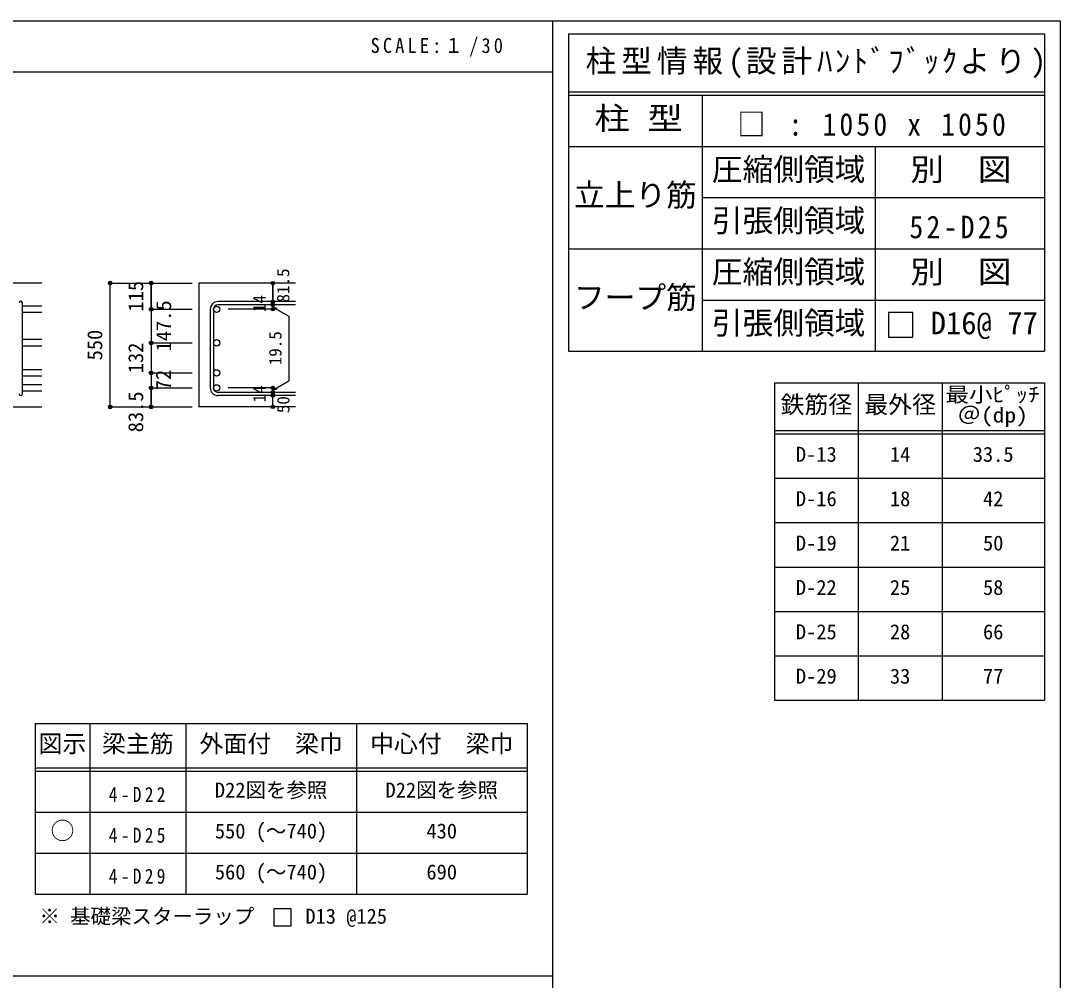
# Model space of a CAD drawing. Units: millimetres at full size, sheet at 1:30, with parts at other scales. Extents: x -5973 to 5954, y -4195 to 4201.
# Drawn here: x 1384 to 5954, y -15 to 4201 of the extents above; entities that cross this region are included whole.
import ezdxf
from ezdxf.enums import TextEntityAlignment as Align

# ---------------------------------------------------------------- set-up
doc = ezdxf.new("R2010")
doc.units = ezdxf.units.MM
doc.header["$LTSCALE"] = 30
doc.header["$PDMODE"] = 32
doc.header["$PDSIZE"] = 15
for name, color, linetype in [('0-1', 2, 'Continuous'), ('0-5', 7, 'Continuous'), ('0-6', 7, 'Continuous'), ('0-D', 4, 'Continuous'), ('6-7_文字', 7, 'Continuous'), ('6-E_枠', 7, 'Continuous'), ('7-1', 7, 'Continuous'), ('7-7_文字', 7, 'Continuous'), ('F-0_枠', 6, 'Continuous')]:
    doc.layers.add(name, color=color, linetype=linetype)
doc.styles.add('ＭＳ ゴシック', font='')
doc.styles.get('ＭＳ ゴシック').set_extended_font_data('MS Gothic')

msp = doc.modelspace()

# ---------------------------------------------------------------- linework, layer by layer
at = {"layer": '0-1'}
for p, q in [((1477.44, 3048.3), (27.44, 3048.3)), ((2592.44, 3048.3), (2167.44, 3048.3)), ((2167.44, 3048.3), (2167.44, 2504.3)), ((1077.44, 2504.3), (1477.44, 2504.3)), ((2592.44, 2504.3), (2167.44, 2504.3))]:
    msp.add_line(p, q, dxfattribs=at)
at = {"layer": '0-5', "color": 4}
for p, q in [((1957.44, 3048.3), (1957.44, 2934.87)), ((1957.44, 2934.87), (1957.44, 2876.87)), ((1957.44, 2876.87), (1957.44, 2587.8))]:
    msp.add_line(p, q, dxfattribs=at)
at = {"layer": '0-5'}
for p, q in [((1477.44, 2947.37), (1391.44, 2947.37)), ((1477.44, 2919.37), (1391.44, 2919.37)), ((1477.44, 2799.8), (1391.44, 2799.8)), ((1477.44, 2771.8), (1391.44, 2771.8)), ((1477.44, 2667.8), (1391.44, 2667.8)), ((1477.44, 2639.8), (1391.44, 2639.8)), ((1477.44, 2601.8), (1391.44, 2601.8)), ((1477.44, 2573.8), (1391.44, 2573.8))]:
    msp.add_line(p, q, dxfattribs=at)
at = {"layer": '0-5', "color": 3}
for centre in [(2245.44, 2933.37), (2245.44, 2785.8), (2245.44, 2653.8), (2245.44, 2587.8)]:
    msp.add_circle(centre, 14, dxfattribs=at)
at = {"layer": '0-5'}
for p in [(1957.44, 3048.3), (1957.44, 2933.37), (1957.44, 2785.8), (1957.44, 2653.8), (1957.44, 2587.8)]:
    msp.add_point(p, dxfattribs=at)
at = {"layer": '0-6'}
for p, q in [((1391.44, 2561.3), (1391.44, 2961.37)), ((2217.44, 2933.37), (2217.44, 2587.8)), ((2231.44, 2933.37), (2231.44, 2587.8)), ((2592.44, 2966.87), (2250.94, 2966.87)), ((2592.44, 2952.87), (2250.94, 2952.87)), ((2592.44, 2568.3), (2250.94, 2568.3)), ((2592.44, 2554.3), (2250.94, 2554.3))]:
    msp.add_line(p, q, dxfattribs=at)
for centre, radius, start, end in [((1384.44, 2961.37), 7, 0, 180), ((2250.94, 2933.37), 33.5, 90, 180), ((2250.94, 2933.37), 19.5, 90, 180), ((1384.44, 2561.3), 7, 180, 0), ((2250.94, 2587.8), 33.5, 180, 270), ((2250.94, 2587.8), 19.5, 180, 270)]:
    msp.add_arc(centre, radius, start, end, dxfattribs=at)
at = {"layer": '0-D'}
for p, q in [((1777.44, 3048.3), (1957.44, 3048.3)), ((1777.44, 3048.3), (1957.44, 3048.3)), ((1777.44, 2504.3), (1777.44, 3048.3)), ((1957.44, 3048.3), (2137.44, 3048.3)), ((1957.44, 3048.3), (2137.44, 3048.3)), ((1957.44, 2934.87), (1957.44, 2854.8)), ((1957.44, 2933.37), (2137.44, 2933.37)), ((1957.44, 2933.37), (2137.44, 2933.37)), ((2492.44, 2933.37), (2296.35, 2933.37)), ((2492.44, 2952.87), (2492.44, 2966.87)), ((2492.44, 2952.87), (2492.44, 2933.37)), ((2492.44, 2943.12), (2511.76, 2937.94)), ((2492.44, 2943.12), (2562.5, 2902.67)), ((2562.5, 2902.67), (2562.5, 2618.5)), ((1957.44, 2854.8), (1957.44, 2587.8)), ((1957.44, 2785.8), (2137.44, 2785.8)), ((1957.44, 2785.8), (1957.44, 2587.8)), ((1957.44, 2653.8), (2137.44, 2653.8)), ((2492.44, 2578.05), (2562.5, 2618.5)), ((1957.44, 2587.8), (2137.44, 2587.8)), ((1957.44, 2587.8), (1957.44, 2504.3)), ((1957.44, 2504.3), (1957.44, 2587.8)), ((2492.44, 2587.8), (2296.35, 2587.8)), ((2492.44, 2568.3), (2492.44, 2587.8)), ((2492.44, 2578.05), (2511.76, 2583.23)), ((2492.44, 2554.3), (2492.44, 2568.3)), ((2492.44, 2504.3), (2492.44, 2554.3)), ((1777.44, 2504.3), (1957.44, 2504.3)), ((1957.44, 2504.3), (2137.44, 2504.3))]:
    msp.add_line(p, q, dxfattribs=at)
for points in [[(1957.44, 3048.3), (1957.44, 2934.87), (1957.44, 3048.3)], [(1957.44, 3048.3), (1957.44, 2933.37), (1957.44, 2785.8)], [(2492.44, 3048.3), (2492.44, 2966.87), (2492.44, 3048.3)]]:
    msp.add_lwpolyline(points, dxfattribs=at)
for centre, radius in [((1777.44, 3048.3), 8), ((1777.44, 3048.3), 7.2), ((1777.44, 3048.3), 6.4), ((1777.44, 3048.3), 5.6), ((1777.44, 3048.3), 4.8), ((1777.44, 3048.3), 4), ((1777.44, 3048.3), 3.2), ((1777.44, 3048.3), 2.4), ((1777.44, 3048.3), 1.6), ((1777.44, 3048.3), 0.8), ((1957.44, 3048.3), 8), ((1957.44, 3048.3), 7.2), ((1957.44, 3048.3), 6.4), ((1957.44, 3048.3), 5.6), ((1957.44, 3048.3), 4.8), ((1957.44, 3048.3), 4), ((1957.44, 3048.3), 3.2), ((1957.44, 3048.3), 2.4), ((1957.44, 3048.3), 1.6), ((1957.44, 3048.3), 0.8), ((2492.44, 3048.3), 4), ((2492.44, 3048.3), 3.6), ((2492.44, 3048.3), 3.2), ((2492.44, 3048.3), 2.8), ((2492.44, 3048.3), 2.4), ((2492.44, 3048.3), 2), ((2492.44, 3048.3), 1.6), ((2492.44, 3048.3), 1.2), ((2492.44, 3048.3), 0.8), ((2492.44, 3048.3), 0.4), ((2492.44, 2966.87), 4), ((2492.44, 2966.87), 3.6), ((1957.44, 2933.37), 8), ((1957.44, 2933.37), 7.2), ((1957.44, 2933.37), 6.4), ((1957.44, 2933.37), 5.6), ((1957.44, 2933.37), 4.8), ((1957.44, 2933.37), 4), ((1957.44, 2933.37), 3.2), ((1957.44, 2933.37), 2.4), ((1957.44, 2933.37), 1.6), ((1957.44, 2933.37), 0.8), ((2492.44, 2952.87), 4), ((2492.44, 2933.37), 4), ((2492.44, 2952.87), 3.6), ((2492.44, 2933.37), 3.6), ((2492.44, 2966.87), 3.2), ((2492.44, 2952.87), 3.2), ((2492.44, 2933.37), 3.2), ((2492.44, 2966.87), 2.8), ((2492.44, 2952.87), 2.8), ((2492.44, 2933.37), 2.8), ((2492.44, 2966.87), 2.4), ((2492.44, 2952.87), 2.4), ((2492.44, 2933.37), 2.4), ((2492.44, 2966.87), 2), ((2492.44, 2952.87), 2), ((2492.44, 2933.37), 2), ((2492.44, 2966.87), 1.6), ((2492.44, 2952.87), 1.6), ((2492.44, 2933.37), 1.6), ((2492.44, 2966.87), 1.2), ((2492.44, 2952.87), 1.2), ((2492.44, 2933.37), 1.2), ((2492.44, 2966.87), 0.8), ((2492.44, 2952.87), 0.8), ((2492.44, 2933.37), 0.8), ((2492.44, 2966.87), 0.4), ((2492.44, 2952.87), 0.4), ((2492.44, 2933.37), 0.4), ((1957.44, 2785.8), 8), ((1957.44, 2785.8), 7.2), ((1957.44, 2785.8), 6.4), ((1957.44, 2785.8), 5.6), ((1957.44, 2785.8), 4.8), ((1957.44, 2785.8), 4), ((1957.44, 2785.8), 3.2), ((1957.44, 2785.8), 2.4), ((1957.44, 2785.8), 1.6), ((1957.44, 2785.8), 0.8), ((1957.44, 2653.8), 8), ((1957.44, 2653.8), 7.2), ((1957.44, 2653.8), 6.4), ((1957.44, 2653.8), 5.6), ((1957.44, 2653.8), 4.8), ((1957.44, 2653.8), 4), ((1957.44, 2653.8), 3.2), ((1957.44, 2653.8), 2.4), ((1957.44, 2653.8), 1.6), ((1957.44, 2653.8), 0.8), ((1957.44, 2587.8), 8), ((1957.44, 2587.8), 7.2), ((1957.44, 2587.8), 6.4), ((1957.44, 2587.8), 5.6), ((1957.44, 2587.8), 4.8), ((1957.44, 2587.8), 4), ((1957.44, 2587.8), 3.2), ((1957.44, 2587.8), 2.4), ((1957.44, 2587.8), 1.6), ((1957.44, 2587.8), 0.8), ((2492.44, 2587.8), 4), ((2492.44, 2568.3), 4), ((2492.44, 2587.8), 3.6), ((2492.44, 2568.3), 3.6), ((2492.44, 2587.8), 3.2), ((2492.44, 2568.3), 3.2), ((2492.44, 2587.8), 2.8), ((2492.44, 2568.3), 2.8), ((2492.44, 2587.8), 2.4), ((2492.44, 2568.3), 2.4), ((2492.44, 2587.8), 2), ((2492.44, 2568.3), 2), ((2492.44, 2587.8), 1.6), ((2492.44, 2568.3), 1.6), ((2492.44, 2587.8), 1.2), ((2492.44, 2568.3), 1.2), ((2492.44, 2587.8), 0.8), ((2492.44, 2568.3), 0.8), ((2492.44, 2587.8), 0.4), ((2492.44, 2568.3), 0.4), ((2492.44, 2554.3), 4), ((2492.44, 2554.3), 3.6), ((2492.44, 2554.3), 3.2), ((2492.44, 2554.3), 2.8), ((2492.44, 2554.3), 2.4), ((2492.44, 2554.3), 2), ((2492.44, 2554.3), 1.6), ((2492.44, 2554.3), 1.2), ((2492.44, 2554.3), 0.8), ((2492.44, 2554.3), 0.4), ((1777.44, 2504.3), 8), ((1777.44, 2504.3), 7.2), ((1777.44, 2504.3), 6.4), ((1777.44, 2504.3), 5.6), ((1777.44, 2504.3), 4.8), ((1777.44, 2504.3), 4), ((1777.44, 2504.3), 3.2), ((1777.44, 2504.3), 2.4), ((1777.44, 2504.3), 1.6), ((1777.44, 2504.3), 0.8), ((1957.44, 2504.3), 8), ((1957.44, 2504.3), 7.2), ((1957.44, 2504.3), 6.4), ((1957.44, 2504.3), 5.6), ((1957.44, 2504.3), 4.8), ((1957.44, 2504.3), 4), ((1957.44, 2504.3), 3.2), ((1957.44, 2504.3), 2.4), ((1957.44, 2504.3), 1.6), ((1957.44, 2504.3), 0.8), ((2492.44, 2504.3), 4), ((2492.44, 2504.3), 3.6), ((2492.44, 2504.3), 3.2), ((2492.44, 2504.3), 2.8), ((2492.44, 2504.3), 2.4), ((2492.44, 2504.3), 2), ((2492.44, 2504.3), 1.6), ((2492.44, 2504.3), 1.2), ((2492.44, 2504.3), 0.8), ((2492.44, 2504.3), 0.4)]:
    msp.add_circle(centre, radius, dxfattribs=at)
at = {"layer": '0-D', "color": 7}
for p in [(1777.44, 3048.3), (1957.44, 3048.3), (2492.44, 3048.3), (2492.44, 2966.87), (1957.44, 2933.37), (2492.44, 2952.87), (2492.44, 2933.37), (1957.44, 2785.8), (1957.44, 2653.8), (1957.44, 2587.8), (2492.44, 2587.8), (2492.44, 2568.3), (2492.44, 2554.3), (1777.44, 2504.3), (1777.44, 2504.3), (1957.44, 2504.3), (2492.44, 2504.3)]:
    msp.add_point(p, dxfattribs=at)
at = {"layer": '6-7_文字'}
msp.add_lwpolyline([(2497.56, 223.39), (2572.56, 223.39), (2572.56, 298.39), (2497.56, 298.39)], close=True, dxfattribs=at)
at = {"layer": '6-E_枠', "color": 3}
for p, q in [((1447.71, 1112.77), (1447.71, 362.77)), ((1447.71, 1112.77), (3610.24, 1112.77)), ((3610.24, 1112.77), (3610.24, 362.77)), ((1447.71, 362.77), (3610.24, 362.77))]:
    msp.add_line(p, q, dxfattribs=at)
at = {"layer": '6-E_枠'}
for p, q in [((1687.71, 1112.77), (1687.71, 362.77)), ((2110.24, 1112.77), (2110.24, 362.77)), ((2860.24, 1112.77), (2860.24, 362.77)), ((1447.71, 917.77), (3610.24, 917.77)), ((1447.71, 902.77), (3610.24, 902.77)), ((1447.71, 722.77), (3610.24, 722.77)), ((1447.71, 542.77), (3610.24, 542.77))]:
    msp.add_line(p, q, dxfattribs=at)
at = {"layer": '7-1', "color": 3}
for p, q in [((3793.07, 4143.88), (5884.63, 4143.88)), ((3793.07, 4143.88), (3793.07, 2748.88)), ((5884.63, 4143.88), (5884.63, 2748.88)), ((3793.07, 2748.88), (5884.63, 2748.88)), ((4697.91, 2610.68), (5884.63, 2610.68)), ((5884.63, 2610.68), (5884.63, 1215.68))]:
    msp.add_line(p, q, dxfattribs=at)
at = {"layer": '7-1'}
for p, q in [((3793.07, 3888.88), (5884.63, 3888.88)), ((3793.07, 3873.88), (5884.63, 3873.88)), ((4379.78, 3873.88), (4379.78, 2748.88)), ((3793.07, 3648.88), (5884.63, 3648.88)), ((5140.27, 3648.88), (5140.27, 2748.88)), ((4379.78, 3423.88), (5884.63, 3423.88)), ((3793.07, 3198.88), (5884.63, 3198.88)), ((4379.78, 2973.88), (5884.63, 2973.88)), ((5066.27, 2610.68), (5066.27, 1215.68)), ((5434.63, 2610.68), (5434.63, 1215.68)), ((4697.91, 2400.68), (5884.63, 2400.68)), ((4697.91, 2385.68), (5884.63, 2385.68)), ((4697.91, 2190.68), (5884.63, 2190.68)), ((4697.91, 1995.68), (5884.63, 1995.68)), ((4697.91, 1800.68), (5884.63, 1800.68)), ((4697.91, 1605.68), (5884.63, 1605.68)), ((4697.91, 1410.68), (5884.63, 1410.68))]:
    msp.add_line(p, q, dxfattribs=at)
at = {"layer": '7-1', "color": 3}
msp.add_lwpolyline([(4697.91, 2610.68), (4697.91, 1215.68), (5884.63, 1215.68)], dxfattribs=at)
at = {"layer": '7-7_文字', "color": 3}
for p, q in [((5198.84, 2918.77), (5198.84, 2810.77)), ((5306.84, 2918.77), (5198.84, 2918.77)), ((5306.84, 2810.77), (5306.84, 2918.77)), ((5198.84, 2810.77), (5306.84, 2810.77))]:
    msp.add_line(p, q, dxfattribs=at)
at = {"layer": 'F-0_枠'}
for p, q in [((-5972.88, 4201.15), (5954.1, 4201.15)), ((3723.6, -4195.24), (3723.6, 4201.15)), ((5954.1, 4201.15), (5954.1, -4195.24))]:
    msp.add_line(p, q, dxfattribs=at)
at = {"layer": 'F-0_枠', "color": 2}
for p, q in [((-5972.88, 3976.15), (3723.6, 3976.15)), ((3723.6, 2.95), (-5972.88, 2.95))]:
    msp.add_line(p, q, dxfattribs=at)

# ---------------------------------------------------------------- texts
at = {"layer": '0-D', "style": 'ＭＳ ゴシック'}
for s, height, p in [('81.5', 54.99, (2581.52, 2963.13)), ('115', 65.98, (1942.44, 2923.33)), ('14', 54.99, (2477.21, 2921.44)), ('147.5', 65.98, (2065.01, 2748.21)), ('550', 65.98, (1762.44, 2708.8)), ('19.5', 54.99, (2547.04, 2687.39)), ('132', 65.98, (1942.44, 2652.3)), ('72', 65.98, (2064.02, 2577.76)), ('83.5', 65.98, (1942.44, 2392.8)), ('14', 54.99, (2477.18, 2523.62)), ('50', 54.99, (2582.18, 2476.73))]:
    msp.add_text(s, height=height, rotation=90, dxfattribs=at).set_placement(p, align=Align.BOTTOM_LEFT)
at = {"layer": '6-7_文字', "color": 2, "style": 'ＭＳ ゴシック'}
for s, p in [('図示', (1462.71, 962.77)), ('梁主筋', (1741.48, 962.77)), ('外面付\u3000梁巾', (2170.24, 962.77)), ('中心付\u3000梁巾', (2920.24, 962.77)), ('○', (1515.21, 580.27))]:
    msp.add_text(s, height=76.98, dxfattribs=at).set_placement(p, align=Align.BOTTOM_LEFT)
at = {"layer": '6-7_文字', "style": 'ＭＳ ゴシック'}
for s, p in [('D22図を参照', (2237.74, 767.77)), ('D22図を参照', (2987.74, 767.77)), ('550 (～740)', (2237.74, 587.77)), ('430', (3167.74, 587.77)), ('560 (～740)', (2237.74, 407.77)), ('690', (3167.74, 407.77)), ('※ 基礎梁スターラップ     D13 @125', (1466.27, 213.19))]:
    msp.add_text(s, height=65.98, dxfattribs=at).set_placement(p, align=Align.BOTTOM_LEFT)
at = {"layer": '6-7_文字', "color": 2, "insert": (2922.26, 4043.65), "char_height": 65.98, "attachment_point": 7, "style": 'ＭＳ ゴシック'}
msp.add_mtext('\\T1.34;\\W0.9;SCALE:１/30', dxfattribs=at)
at = {"layer": '6-7_文字', "char_height": 65.98, "attachment_point": 7, "style": 'ＭＳ ゴシック'}
for s, insert in [('\\T1.38;\\W0.85;4-D22', (1771.48, 767.77)), ('\\T1.38;\\W0.85;4-D25', (1771.48, 587.77)), ('\\T1.38;\\W0.85;4-D29', (1771.48, 407.77))]:
    msp.add_mtext(s, dxfattribs=dict(at, insert=insert))
at = {"layer": '7-7_文字', "color": 2, "style": 'ＭＳ ゴシック'}
for s, height, width, p in [('柱 型', 98.97, 1.15, (3906.42, 3693.88)), ('別\u3000図', 98.97, 1.1, (5294.95, 3468.88)), ('別\u3000図', 98.97, 1.1, (5294.95, 3018.88)), ('最小ﾋﾟｯﾁ', 65.98, 1.15, (5449.63, 2505.68)), ('＠(dp)', 65.98, 1.15, (5502.13, 2415.68))]:
    msp.add_text(s, height=height, dxfattribs=dict(at, width=width)).set_placement(p, align=Align.BOTTOM_LEFT)
for s, height, p in [('圧縮側領域', 98.97, (4422.53, 3468.88)), ('立上り筋', 98.97, (3816.42, 3356.38)), ('引張側領域', 98.97, (4422.53, 3243.88)), ('圧縮側領域', 98.97, (4422.53, 3018.88)), ('フープ筋', 98.97, (3816.42, 2906.38)), ('引張側領域', 98.97, (4422.53, 2793.88)), ('   D16@ 77', 98.97, (5182.45, 2793.88)), ('鉄筋径', 76.98, (4724.59, 2453.18)), ('最外径', 76.98, (5092.95, 2453.18))]:
    msp.add_text(s, height=height, dxfattribs=at).set_placement(p, align=Align.BOTTOM_LEFT)
at = {"layer": '7-7_文字', "style": 'ＭＳ ゴシック'}
for s, p in [('D-13', (4792.09, 2243.18)), ('14', (5205.45, 2243.18)), ('33.5', (5569.63, 2243.18)), ('D-16', (4792.09, 2048.18)), ('18', (5205.45, 2048.18)), ('42', (5614.63, 2048.18)), ('D-19', (4792.09, 1853.18)), ('21', (5205.45, 1853.18)), ('50', (5614.63, 1853.18)), ('D-22', (4792.09, 1658.18)), ('25', (5205.45, 1658.18)), ('58', (5614.63, 1658.18)), ('D-25', (4792.09, 1463.18)), ('28', (5205.45, 1463.18)), ('66', (5614.63, 1463.18)), ('D-29', (4792.09, 1268.18)), ('33', (5205.45, 1268.18)), ('77', (5614.63, 1268.18))]:
    msp.add_text(s, height=65.98, dxfattribs=at).set_placement(p, align=Align.BOTTOM_LEFT)
at = {"layer": '7-7_文字', "color": 2, "char_height": 98.97, "attachment_point": 7, "style": 'ＭＳ ゴシック'}
for s, insert in [('\\T1.16;柱型情報(設計ﾊﾝﾄﾞﾌﾞｯｸより)', (3867.6, 3948.88)), ('\\T1.23;\\W0.9;□\\~:\\~1050\\~x\\~1050', (4535.95, 3693.88)), ('\\T1.24;\\W0.9;52-D25', (5291.2, 3243.88))]:
    msp.add_mtext(s, dxfattribs=dict(at, insert=insert))

doc.saveas('drawing.dxf')
